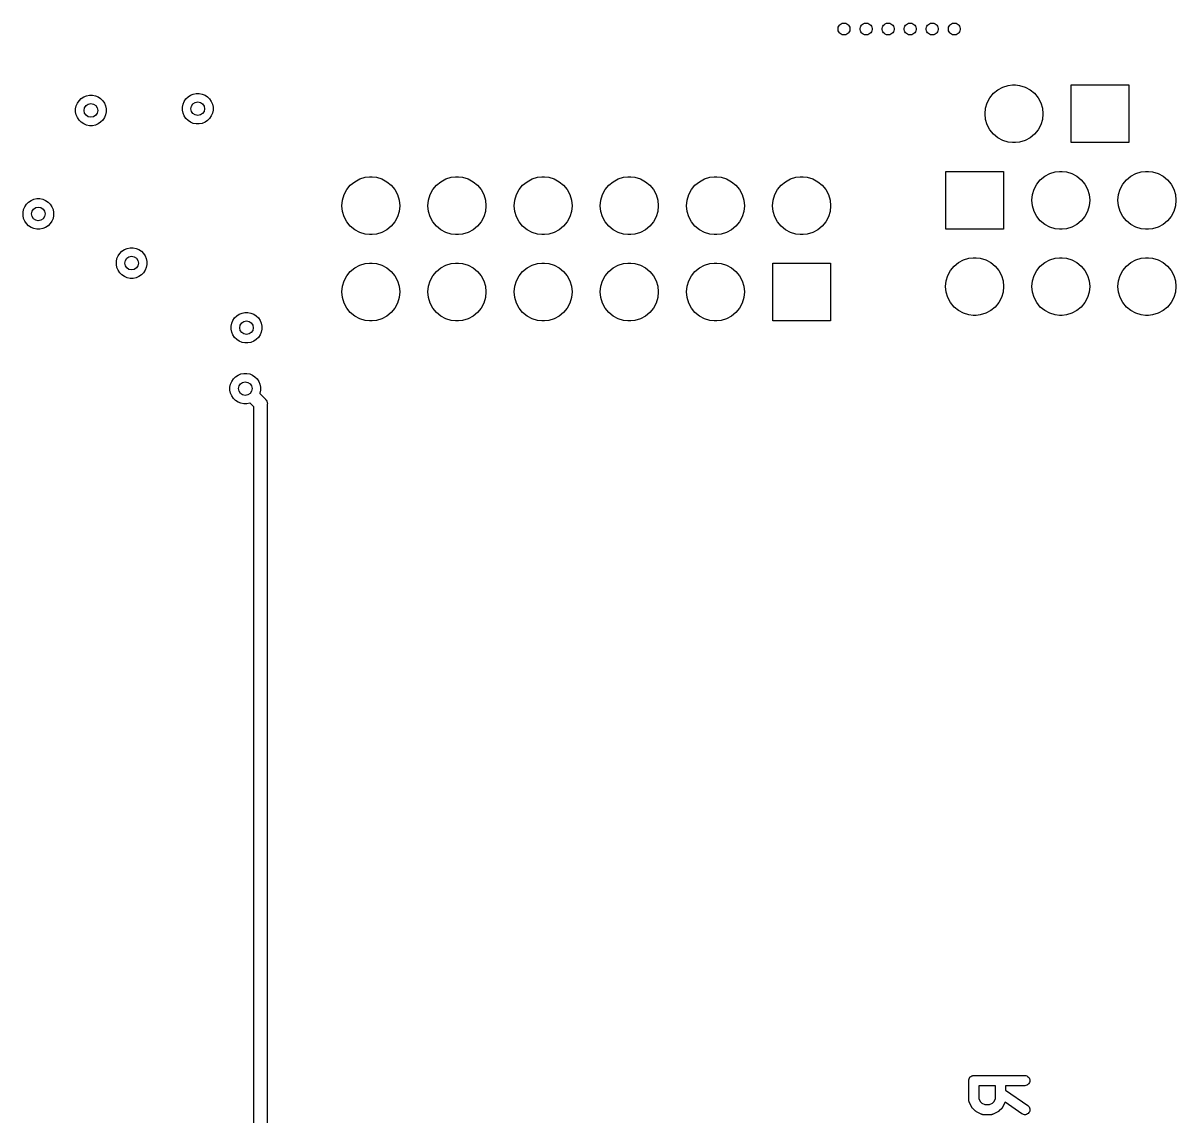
# Model space of a CAD drawing. Extents: x 1 to 84, y 1 to 137.
# Drawn here: x 45.45 to 79.43, y 104.73 to 136.97 of the extents above; entities that cross this region are included whole.
import ezdxf

# ---------------------------------------------------------------- set-up
doc = ezdxf.new("R2010")
doc.units = 0
doc.layers.add('BLACK', color=7, linetype='CONTINUOUS')

msp = doc.modelspace()

# ---------------------------------------------------------------- linework, layer by layer
at = {"layer": 'BLACK', "linetype": 'CONTINUOUS'}
for p, q in [((69.5671, 136.955), (69.599, 136.968)), ((69.599, 136.968), (69.6328, 136.975)), ((69.6328, 136.975), (69.6672, 136.975)), ((69.6672, 136.975), (69.701, 136.968)), ((69.701, 136.968), (69.7329, 136.955)), ((70.2171, 136.955), (70.249, 136.968)), ((70.249, 136.968), (70.2828, 136.975)), ((70.2828, 136.975), (70.3172, 136.975)), ((70.3172, 136.975), (70.351, 136.968)), ((70.351, 136.968), (70.3829, 136.955)), ((70.8671, 136.955), (70.899, 136.968)), ((70.899, 136.968), (70.9328, 136.975)), ((70.9328, 136.975), (70.9672, 136.975)), ((70.9672, 136.975), (71.001, 136.968)), ((71.001, 136.968), (71.0329, 136.955)), ((71.5171, 136.955), (71.549, 136.968)), ((71.549, 136.968), (71.5828, 136.975)), ((71.5828, 136.975), (71.6172, 136.975)), ((71.6172, 136.975), (71.651, 136.968)), ((71.651, 136.968), (71.6829, 136.955)), ((72.1671, 136.955), (72.199, 136.968)), ((72.199, 136.968), (72.2328, 136.975)), ((72.2328, 136.975), (72.2672, 136.975)), ((72.2672, 136.975), (72.301, 136.968)), ((72.301, 136.968), (72.3329, 136.955)), ((72.8171, 136.955), (72.849, 136.968)), ((72.849, 136.968), (72.8828, 136.975)), ((72.8828, 136.975), (72.9172, 136.975)), ((72.9172, 136.975), (72.951, 136.968)), ((72.951, 136.968), (72.9829, 136.955)), ((69.475, 136.817), (69.4817, 136.851)), ((69.475, 136.783), (69.475, 136.817)), ((69.4817, 136.749), (69.475, 136.783)), ((69.4817, 136.851), (69.4949, 136.883)), ((69.4949, 136.717), (69.4817, 136.749)), ((69.4949, 136.883), (69.5141, 136.912)), ((69.5141, 136.688), (69.4949, 136.717)), ((69.5141, 136.912), (69.5384, 136.936)), ((69.5384, 136.664), (69.5141, 136.688)), ((69.5384, 136.936), (69.5671, 136.955)), ((69.5671, 136.645), (69.5384, 136.664)), ((69.599, 136.632), (69.5671, 136.645)), ((69.6328, 136.625), (69.599, 136.632)), ((69.6672, 136.625), (69.6328, 136.625)), ((69.701, 136.632), (69.6672, 136.625)), ((69.7329, 136.645), (69.701, 136.632)), ((69.7329, 136.955), (69.7616, 136.936)), ((69.7616, 136.664), (69.7329, 136.645)), ((69.7616, 136.936), (69.7859, 136.912)), ((69.7859, 136.688), (69.7616, 136.664)), ((69.7859, 136.912), (69.8051, 136.883)), ((69.8051, 136.717), (69.7859, 136.688)), ((69.8051, 136.883), (69.8183, 136.851)), ((69.8183, 136.749), (69.8051, 136.717)), ((69.8183, 136.851), (69.825, 136.817)), ((69.825, 136.783), (69.8183, 136.749)), ((69.825, 136.817), (69.825, 136.783)), ((70.125, 136.817), (70.1317, 136.851)), ((70.125, 136.783), (70.125, 136.817)), ((70.1317, 136.749), (70.125, 136.783)), ((70.1317, 136.851), (70.1449, 136.883)), ((70.1449, 136.717), (70.1317, 136.749)), ((70.1449, 136.883), (70.1641, 136.912)), ((70.1641, 136.688), (70.1449, 136.717)), ((70.1641, 136.912), (70.1884, 136.936)), ((70.1884, 136.664), (70.1641, 136.688)), ((70.1884, 136.936), (70.2171, 136.955)), ((70.2171, 136.645), (70.1884, 136.664)), ((70.249, 136.632), (70.2171, 136.645)), ((70.2828, 136.625), (70.249, 136.632)), ((70.3172, 136.625), (70.2828, 136.625)), ((70.351, 136.632), (70.3172, 136.625)), ((70.3829, 136.645), (70.351, 136.632)), ((70.3829, 136.955), (70.4116, 136.936)), ((70.4116, 136.664), (70.3829, 136.645)), ((70.4116, 136.936), (70.4359, 136.912)), ((70.4359, 136.688), (70.4116, 136.664)), ((70.4359, 136.912), (70.4551, 136.883)), ((70.4551, 136.717), (70.4359, 136.688)), ((70.4551, 136.883), (70.4683, 136.851)), ((70.4683, 136.749), (70.4551, 136.717)), ((70.4683, 136.851), (70.475, 136.817)), ((70.475, 136.783), (70.4683, 136.749)), ((70.475, 136.817), (70.475, 136.783)), ((70.775, 136.817), (70.7817, 136.851)), ((70.775, 136.783), (70.775, 136.817)), ((70.7817, 136.749), (70.775, 136.783)), ((70.7817, 136.851), (70.7949, 136.883)), ((70.7949, 136.717), (70.7817, 136.749)), ((70.7949, 136.883), (70.8141, 136.912)), ((70.8141, 136.688), (70.7949, 136.717)), ((70.8141, 136.912), (70.8384, 136.936)), ((70.8384, 136.664), (70.8141, 136.688)), ((70.8384, 136.936), (70.8671, 136.955)), ((70.8671, 136.645), (70.8384, 136.664)), ((70.899, 136.632), (70.8671, 136.645)), ((70.9328, 136.625), (70.899, 136.632)), ((70.9672, 136.625), (70.9328, 136.625)), ((71.001, 136.632), (70.9672, 136.625)), ((71.0329, 136.645), (71.001, 136.632)), ((71.0329, 136.955), (71.0616, 136.936)), ((71.0616, 136.664), (71.0329, 136.645)), ((71.0616, 136.936), (71.0859, 136.912)), ((71.0859, 136.688), (71.0616, 136.664)), ((71.0859, 136.912), (71.1051, 136.883)), ((71.1051, 136.717), (71.0859, 136.688)), ((71.1051, 136.883), (71.1183, 136.851)), ((71.1183, 136.749), (71.1051, 136.717)), ((71.1183, 136.851), (71.125, 136.817)), ((71.125, 136.783), (71.1183, 136.749)), ((71.125, 136.817), (71.125, 136.783)), ((71.425, 136.817), (71.4317, 136.851)), ((71.425, 136.783), (71.425, 136.817)), ((71.4317, 136.749), (71.425, 136.783)), ((71.4317, 136.851), (71.4449, 136.883)), ((71.4449, 136.717), (71.4317, 136.749)), ((71.4449, 136.883), (71.4641, 136.912)), ((71.4641, 136.688), (71.4449, 136.717)), ((71.4641, 136.912), (71.4884, 136.936)), ((71.4884, 136.664), (71.4641, 136.688)), ((71.4884, 136.936), (71.5171, 136.955)), ((71.5171, 136.645), (71.4884, 136.664)), ((71.549, 136.632), (71.5171, 136.645)), ((71.5828, 136.625), (71.549, 136.632)), ((71.6172, 136.625), (71.5828, 136.625)), ((71.651, 136.632), (71.6172, 136.625)), ((71.6829, 136.645), (71.651, 136.632)), ((71.6829, 136.955), (71.7116, 136.936)), ((71.7116, 136.664), (71.6829, 136.645)), ((71.7116, 136.936), (71.7359, 136.912)), ((71.7359, 136.688), (71.7116, 136.664)), ((71.7359, 136.912), (71.7551, 136.883)), ((71.7551, 136.717), (71.7359, 136.688)), ((71.7551, 136.883), (71.7683, 136.851)), ((71.7683, 136.749), (71.7551, 136.717)), ((71.7683, 136.851), (71.775, 136.817)), ((71.775, 136.783), (71.7683, 136.749)), ((71.775, 136.817), (71.775, 136.783)), ((72.075, 136.817), (72.0817, 136.851)), ((72.075, 136.783), (72.075, 136.817)), ((72.0817, 136.749), (72.075, 136.783)), ((72.0817, 136.851), (72.0949, 136.883)), ((72.0949, 136.717), (72.0817, 136.749)), ((72.0949, 136.883), (72.1141, 136.912)), ((72.1141, 136.688), (72.0949, 136.717)), ((72.1141, 136.912), (72.1384, 136.936)), ((72.1384, 136.664), (72.1141, 136.688)), ((72.1384, 136.936), (72.1671, 136.955)), ((72.1671, 136.645), (72.1384, 136.664)), ((72.199, 136.632), (72.1671, 136.645)), ((72.2328, 136.625), (72.199, 136.632)), ((72.2672, 136.625), (72.2328, 136.625)), ((72.301, 136.632), (72.2672, 136.625)), ((72.3329, 136.645), (72.301, 136.632)), ((72.3329, 136.955), (72.3616, 136.936)), ((72.3616, 136.664), (72.3329, 136.645)), ((72.3616, 136.936), (72.3859, 136.912)), ((72.3859, 136.688), (72.3616, 136.664)), ((72.3859, 136.912), (72.4051, 136.883)), ((72.4051, 136.717), (72.3859, 136.688)), ((72.4051, 136.883), (72.4183, 136.851)), ((72.4183, 136.749), (72.4051, 136.717)), ((72.4183, 136.851), (72.425, 136.817)), ((72.425, 136.783), (72.4183, 136.749)), ((72.425, 136.817), (72.425, 136.783)), ((72.725, 136.817), (72.7317, 136.851)), ((72.725, 136.783), (72.725, 136.817)), ((72.7317, 136.749), (72.725, 136.783)), ((72.7317, 136.851), (72.7449, 136.883)), ((72.7449, 136.717), (72.7317, 136.749)), ((72.7449, 136.883), (72.7641, 136.912)), ((72.7641, 136.688), (72.7449, 136.717)), ((72.7641, 136.912), (72.7884, 136.936)), ((72.7884, 136.664), (72.7641, 136.688)), ((72.7884, 136.936), (72.8171, 136.955)), ((72.8171, 136.645), (72.7884, 136.664)), ((72.849, 136.632), (72.8171, 136.645)), ((72.8828, 136.625), (72.849, 136.632)), ((72.9172, 136.625), (72.8828, 136.625)), ((72.951, 136.632), (72.9172, 136.625)), ((72.9829, 136.645), (72.951, 136.632)), ((72.9829, 136.955), (73.0116, 136.936)), ((73.0116, 136.664), (72.9829, 136.645)), ((73.0116, 136.936), (73.0359, 136.912)), ((73.0359, 136.688), (73.0116, 136.664)), ((73.0359, 136.912), (73.0551, 136.883)), ((73.0551, 136.717), (73.0359, 136.688)), ((73.0551, 136.883), (73.0683, 136.851)), ((73.0683, 136.749), (73.0551, 136.717)), ((73.0683, 136.851), (73.075, 136.817)), ((73.075, 136.783), (73.0683, 136.749)), ((73.075, 136.817), (73.075, 136.783)), ((74.0561, 134.904), (74.1855, 135.01)), ((74.1855, 135.01), (74.3331, 135.089)), ((74.3331, 135.089), (74.4934, 135.138)), ((74.4934, 135.138), (74.6183, 135.15)), ((74.6183, 135.15), (74.7017, 135.15)), ((74.7017, 135.15), (74.8266, 135.138)), ((74.8266, 135.138), (74.9869, 135.089)), ((74.9869, 135.089), (75.1345, 135.01)), ((75.1345, 135.01), (75.2639, 134.904)), ((76.35, 133.45), (76.35, 135.15)), ((76.35, 135.15), (78.05, 135.15)), ((78.05, 135.15), (78.05, 133.45)), ((47.0173, 134.531), (47.0512, 134.613)), ((47.0512, 134.613), (47.1005, 134.687)), ((47.1005, 134.687), (47.1631, 134.75)), ((47.1631, 134.75), (47.2368, 134.799)), ((47.2368, 134.799), (47.3187, 134.833)), ((47.3187, 134.833), (47.4057, 134.85)), ((47.4057, 134.85), (47.4943, 134.85)), ((47.4943, 134.85), (47.5813, 134.833)), ((47.5813, 134.833), (47.6632, 134.799)), ((47.6632, 134.799), (47.7369, 134.75)), ((47.7369, 134.75), (47.7995, 134.687)), ((47.7995, 134.687), (47.8488, 134.613)), ((47.8488, 134.613), (47.8827, 134.531)), ((50.15, 134.494), (50.1673, 134.581)), ((50.1673, 134.581), (50.2012, 134.663)), ((50.2012, 134.663), (50.2505, 134.737)), ((50.2505, 134.737), (50.3131, 134.8)), ((50.3131, 134.8), (50.3868, 134.849)), ((50.3868, 134.849), (50.4687, 134.883)), ((50.4687, 134.883), (50.5557, 134.9)), ((50.5557, 134.9), (50.6443, 134.9)), ((50.6443, 134.9), (50.7313, 134.883)), ((50.7313, 134.883), (50.8132, 134.849)), ((50.8132, 134.849), (50.8869, 134.8)), ((50.8869, 134.8), (50.9495, 134.737)), ((50.9495, 134.737), (50.9988, 134.663)), ((50.9988, 134.663), (51.0327, 134.581)), ((51.0327, 134.581), (51.05, 134.494)), ((73.8223, 134.467), (73.8709, 134.627)), ((73.8709, 134.627), (73.9498, 134.775)), ((73.9498, 134.775), (74.0561, 134.904)), ((75.2639, 134.904), (75.3702, 134.775)), ((75.3702, 134.775), (75.4491, 134.627)), ((75.4491, 134.627), (75.4977, 134.467)), ((47, 134.444), (47.0173, 134.531)), ((47, 134.356), (47, 134.444)), ((47.0173, 134.269), (47, 134.356)), ((47.0512, 134.187), (47.0173, 134.269)), ((47.8827, 134.269), (47.8488, 134.187)), ((47.8827, 134.531), (47.9, 134.444)), ((47.9, 134.356), (47.8827, 134.269)), ((47.9, 134.444), (47.9, 134.356)), ((50.15, 134.406), (50.15, 134.494)), ((50.1673, 134.319), (50.15, 134.406)), ((50.2012, 134.237), (50.1673, 134.319)), ((51.0327, 134.319), (50.9988, 134.237)), ((51.05, 134.406), (51.0327, 134.319)), ((51.05, 134.494), (51.05, 134.406)), ((73.8059, 134.3), (73.8223, 134.467)), ((73.8223, 134.133), (73.8059, 134.3)), ((75.4977, 134.467), (75.5141, 134.3)), ((75.5141, 134.3), (75.4977, 134.133)), ((47.1005, 134.113), (47.0512, 134.187)), ((47.1631, 134.05), (47.1005, 134.113)), ((47.2368, 134.001), (47.1631, 134.05)), ((47.3187, 133.967), (47.2368, 134.001)), ((47.4057, 133.95), (47.3187, 133.967)), ((47.4943, 133.95), (47.4057, 133.95)), ((47.5813, 133.967), (47.4943, 133.95)), ((47.6632, 134.001), (47.5813, 133.967)), ((47.7369, 134.05), (47.6632, 134.001)), ((47.7995, 134.113), (47.7369, 134.05)), ((47.8488, 134.187), (47.7995, 134.113)), ((50.2505, 134.163), (50.2012, 134.237)), ((50.3131, 134.1), (50.2505, 134.163)), ((50.3868, 134.051), (50.3131, 134.1)), ((50.4687, 134.017), (50.3868, 134.051)), ((50.5557, 134), (50.4687, 134.017)), ((50.6443, 134), (50.5557, 134)), ((50.7313, 134.017), (50.6443, 134)), ((50.8132, 134.051), (50.7313, 134.017)), ((50.8869, 134.1), (50.8132, 134.051)), ((50.9495, 134.163), (50.8869, 134.1)), ((50.9988, 134.237), (50.9495, 134.163)), ((73.8709, 133.973), (73.8223, 134.133)), ((73.9498, 133.825), (73.8709, 133.973)), ((75.4491, 133.973), (75.3702, 133.825)), ((75.4977, 134.133), (75.4491, 133.973)), ((74.0561, 133.696), (73.9498, 133.825)), ((74.1855, 133.59), (74.0561, 133.696)), ((74.3331, 133.511), (74.1855, 133.59)), ((75.1345, 133.59), (74.9869, 133.511)), ((75.2639, 133.696), (75.1345, 133.59)), ((75.3702, 133.825), (75.2639, 133.696)), ((74.4934, 133.462), (74.3331, 133.511)), ((74.6183, 133.45), (74.4934, 133.462)), ((74.7017, 133.45), (74.6183, 133.45)), ((74.8266, 133.462), (74.7017, 133.45)), ((74.9869, 133.511), (74.8266, 133.462)), ((78.05, 133.45), (76.35, 133.45)), ((72.65, 130.9), (72.65, 132.6)), ((72.65, 132.6), (74.35, 132.6)), ((74.35, 132.6), (74.35, 130.9)), ((75.5655, 132.46), (75.7131, 132.539)), ((75.7131, 132.539), (75.8734, 132.588)), ((75.8734, 132.588), (75.9983, 132.6)), ((75.9983, 132.6), (76.0817, 132.6)), ((76.0817, 132.6), (76.2066, 132.588)), ((76.2066, 132.588), (76.3669, 132.539)), ((76.3669, 132.539), (76.5145, 132.46)), ((78.1055, 132.46), (78.2531, 132.539)), ((78.2531, 132.539), (78.4134, 132.588)), ((78.4134, 132.588), (78.5383, 132.6)), ((78.5383, 132.6), (78.6217, 132.6)), ((78.6217, 132.6), (78.7466, 132.588)), ((78.7466, 132.588), (78.9069, 132.539)), ((78.9069, 132.539), (79.0545, 132.46)), ((55.0961, 132.194), (55.2255, 132.3)), ((55.2255, 132.3), (55.3731, 132.379)), ((55.3731, 132.379), (55.5334, 132.428)), ((55.5334, 132.428), (55.6583, 132.44)), ((55.6583, 132.44), (55.7417, 132.44)), ((55.7417, 132.44), (55.8666, 132.428)), ((55.8666, 132.428), (56.0269, 132.379)), ((56.0269, 132.379), (56.1745, 132.3)), ((56.1745, 132.3), (56.3039, 132.194)), ((57.6361, 132.194), (57.7655, 132.3)), ((57.7655, 132.3), (57.9131, 132.379)), ((57.9131, 132.379), (58.0734, 132.428)), ((58.0734, 132.428), (58.1983, 132.44)), ((58.1983, 132.44), (58.2817, 132.44)), ((58.2817, 132.44), (58.4066, 132.428)), ((58.4066, 132.428), (58.5669, 132.379)), ((58.5669, 132.379), (58.7145, 132.3)), ((58.7145, 132.3), (58.8439, 132.194)), ((60.1761, 132.194), (60.3055, 132.3)), ((60.3055, 132.3), (60.4531, 132.379)), ((60.4531, 132.379), (60.6134, 132.428)), ((60.6134, 132.428), (60.7383, 132.44)), ((60.7383, 132.44), (60.8217, 132.44)), ((60.8217, 132.44), (60.9466, 132.428)), ((60.9466, 132.428), (61.1069, 132.379)), ((61.1069, 132.379), (61.2545, 132.3)), ((61.2545, 132.3), (61.3839, 132.194)), ((62.7161, 132.194), (62.8455, 132.3)), ((62.8455, 132.3), (62.9931, 132.379)), ((62.9931, 132.379), (63.1534, 132.428)), ((63.1534, 132.428), (63.2783, 132.44)), ((63.2783, 132.44), (63.3617, 132.44)), ((63.3617, 132.44), (63.4866, 132.428)), ((63.4866, 132.428), (63.6469, 132.379)), ((63.6469, 132.379), (63.7945, 132.3)), ((63.7945, 132.3), (63.9239, 132.194)), ((65.2561, 132.194), (65.3855, 132.3)), ((65.3855, 132.3), (65.5331, 132.379)), ((65.5331, 132.379), (65.6934, 132.428)), ((65.6934, 132.428), (65.8183, 132.44)), ((65.8183, 132.44), (65.9017, 132.44)), ((65.9017, 132.44), (66.0266, 132.428)), ((66.0266, 132.428), (66.1869, 132.379)), ((66.1869, 132.379), (66.3345, 132.3)), ((66.3345, 132.3), (66.4639, 132.194)), ((67.7961, 132.194), (67.9255, 132.3)), ((67.9255, 132.3), (68.0731, 132.379)), ((68.0731, 132.379), (68.2334, 132.428)), ((68.2334, 132.428), (68.3583, 132.44)), ((68.3583, 132.44), (68.4417, 132.44)), ((68.4417, 132.44), (68.5666, 132.428)), ((68.5666, 132.428), (68.7269, 132.379)), ((68.7269, 132.379), (68.8745, 132.3)), ((68.8745, 132.3), (69.0039, 132.194)), ((75.2509, 132.077), (75.3298, 132.225)), ((75.3298, 132.225), (75.4361, 132.354)), ((75.4361, 132.354), (75.5655, 132.46)), ((76.5145, 132.46), (76.6439, 132.354)), ((76.6439, 132.354), (76.7502, 132.225)), ((76.7502, 132.225), (76.8291, 132.077)), ((77.7909, 132.077), (77.8698, 132.225)), ((77.8698, 132.225), (77.9761, 132.354)), ((77.9761, 132.354), (78.1055, 132.46)), ((79.0545, 132.46), (79.1839, 132.354)), ((79.1839, 132.354), (79.2902, 132.225)), ((79.2902, 132.225), (79.3691, 132.077)), ((54.8623, 131.757), (54.9109, 131.917)), ((54.9109, 131.917), (54.9898, 132.065)), ((54.9898, 132.065), (55.0961, 132.194)), ((56.3039, 132.194), (56.4102, 132.065)), ((56.4102, 132.065), (56.4891, 131.917)), ((56.4891, 131.917), (56.5377, 131.757)), ((57.4023, 131.757), (57.4509, 131.917)), ((57.4509, 131.917), (57.5298, 132.065)), ((57.5298, 132.065), (57.6361, 132.194)), ((58.8439, 132.194), (58.9502, 132.065)), ((58.9502, 132.065), (59.0291, 131.917)), ((59.0291, 131.917), (59.0777, 131.757)), ((59.9423, 131.757), (59.9909, 131.917)), ((59.9909, 131.917), (60.0698, 132.065)), ((60.0698, 132.065), (60.1761, 132.194)), ((61.3839, 132.194), (61.4902, 132.065)), ((61.4902, 132.065), (61.5691, 131.917)), ((61.5691, 131.917), (61.6177, 131.757)), ((62.4823, 131.757), (62.5309, 131.917)), ((62.5309, 131.917), (62.6098, 132.065)), ((62.6098, 132.065), (62.7161, 132.194)), ((63.9239, 132.194), (64.0302, 132.065)), ((64.0302, 132.065), (64.1091, 131.917)), ((64.1091, 131.917), (64.1577, 131.757)), ((65.0223, 131.757), (65.0709, 131.917)), ((65.0709, 131.917), (65.1498, 132.065)), ((65.1498, 132.065), (65.2561, 132.194)), ((66.4639, 132.194), (66.5702, 132.065)), ((66.5702, 132.065), (66.6491, 131.917)), ((66.6491, 131.917), (66.6977, 131.757)), ((67.5623, 131.757), (67.6109, 131.917)), ((67.6109, 131.917), (67.6898, 132.065)), ((67.6898, 132.065), (67.7961, 132.194)), ((69.0039, 132.194), (69.1102, 132.065)), ((69.1102, 132.065), (69.1891, 131.917)), ((69.1891, 131.917), (69.2377, 131.757)), ((75.1859, 131.75), (75.2023, 131.917)), ((75.2023, 131.917), (75.2509, 132.077)), ((76.8291, 132.077), (76.8777, 131.917)), ((76.8777, 131.917), (76.8941, 131.75)), ((77.7259, 131.75), (77.7423, 131.917)), ((77.7423, 131.917), (77.7909, 132.077)), ((79.3691, 132.077), (79.4177, 131.917)), ((79.4177, 131.917), (79.4341, 131.75)), ((45.4673, 131.481), (45.5012, 131.563)), ((45.5012, 131.563), (45.5505, 131.637)), ((45.5505, 131.637), (45.6131, 131.7)), ((45.6131, 131.7), (45.6868, 131.749)), ((45.6868, 131.749), (45.7687, 131.783)), ((45.7687, 131.783), (45.8557, 131.8)), ((45.8557, 131.8), (45.9443, 131.8)), ((45.9443, 131.8), (46.0313, 131.783)), ((46.0313, 131.783), (46.1132, 131.749)), ((46.1132, 131.749), (46.1869, 131.7)), ((46.1869, 131.7), (46.2495, 131.637)), ((46.2495, 131.637), (46.2988, 131.563)), ((46.2988, 131.563), (46.3327, 131.481)), ((54.8459, 131.59), (54.8623, 131.757)), ((54.8623, 131.423), (54.8459, 131.59)), ((56.5377, 131.757), (56.5541, 131.59)), ((56.5541, 131.59), (56.5377, 131.423)), ((57.3859, 131.59), (57.4023, 131.757)), ((57.4023, 131.423), (57.3859, 131.59)), ((59.0777, 131.757), (59.0941, 131.59)), ((59.0941, 131.59), (59.0777, 131.423)), ((59.9259, 131.59), (59.9423, 131.757)), ((59.9423, 131.423), (59.9259, 131.59)), ((61.6177, 131.757), (61.6341, 131.59)), ((61.6341, 131.59), (61.6177, 131.423)), ((62.4659, 131.59), (62.4823, 131.757)), ((62.4823, 131.423), (62.4659, 131.59)), ((64.1577, 131.757), (64.1741, 131.59)), ((64.1741, 131.59), (64.1577, 131.423)), ((65.0059, 131.59), (65.0223, 131.757)), ((65.0223, 131.423), (65.0059, 131.59)), ((66.6977, 131.757), (66.7141, 131.59)), ((66.7141, 131.59), (66.6977, 131.423)), ((67.5459, 131.59), (67.5623, 131.757)), ((67.5623, 131.423), (67.5459, 131.59)), ((69.2377, 131.757), (69.2541, 131.59)), ((69.2541, 131.59), (69.2377, 131.423)), ((75.2023, 131.583), (75.1859, 131.75)), ((75.2509, 131.423), (75.2023, 131.583)), ((76.8777, 131.583), (76.8291, 131.423)), ((76.8941, 131.75), (76.8777, 131.583)), ((77.7423, 131.583), (77.7259, 131.75)), ((77.7909, 131.423), (77.7423, 131.583)), ((79.4177, 131.583), (79.3691, 131.423)), ((79.4341, 131.75), (79.4177, 131.583)), ((45.45, 131.394), (45.4673, 131.481)), ((45.45, 131.306), (45.45, 131.394)), ((45.4673, 131.219), (45.45, 131.306)), ((45.5012, 131.137), (45.4673, 131.219)), ((46.3327, 131.219), (46.2988, 131.137)), ((46.3327, 131.481), (46.35, 131.394)), ((46.35, 131.306), (46.3327, 131.219)), ((46.35, 131.394), (46.35, 131.306)), ((54.9109, 131.263), (54.8623, 131.423)), ((54.9898, 131.115), (54.9109, 131.263)), ((56.4891, 131.263), (56.4102, 131.115)), ((56.5377, 131.423), (56.4891, 131.263)), ((57.4509, 131.263), (57.4023, 131.423)), ((57.5298, 131.115), (57.4509, 131.263)), ((59.0291, 131.263), (58.9502, 131.115)), ((59.0777, 131.423), (59.0291, 131.263)), ((59.9909, 131.263), (59.9423, 131.423)), ((60.0698, 131.115), (59.9909, 131.263)), ((61.5691, 131.263), (61.4902, 131.115)), ((61.6177, 131.423), (61.5691, 131.263)), ((62.5309, 131.263), (62.4823, 131.423)), ((62.6098, 131.115), (62.5309, 131.263)), ((64.1091, 131.263), (64.0302, 131.115)), ((64.1577, 131.423), (64.1091, 131.263)), ((65.0709, 131.263), (65.0223, 131.423)), ((65.1498, 131.115), (65.0709, 131.263)), ((66.6491, 131.263), (66.5702, 131.115)), ((66.6977, 131.423), (66.6491, 131.263)), ((67.6109, 131.263), (67.5623, 131.423)), ((67.6898, 131.115), (67.6109, 131.263)), ((69.1891, 131.263), (69.1102, 131.115)), ((69.2377, 131.423), (69.1891, 131.263)), ((75.3298, 131.275), (75.2509, 131.423)), ((75.4361, 131.146), (75.3298, 131.275)), ((76.7502, 131.275), (76.6439, 131.146)), ((76.8291, 131.423), (76.7502, 131.275)), ((77.8698, 131.275), (77.7909, 131.423)), ((77.9761, 131.146), (77.8698, 131.275)), ((79.2902, 131.275), (79.1839, 131.146)), ((79.3691, 131.423), (79.2902, 131.275)), ((45.5505, 131.063), (45.5012, 131.137)), ((45.6131, 131), (45.5505, 131.063)), ((45.6868, 130.951), (45.6131, 131)), ((45.7687, 130.917), (45.6868, 130.951)), ((45.8557, 130.9), (45.7687, 130.917)), ((45.9443, 130.9), (45.8557, 130.9)), ((46.0313, 130.917), (45.9443, 130.9)), ((46.1132, 130.951), (46.0313, 130.917)), ((46.1869, 131), (46.1132, 130.951)), ((46.2495, 131.063), (46.1869, 131)), ((46.2988, 131.137), (46.2495, 131.063)), ((55.0961, 130.986), (54.9898, 131.115)), ((55.2255, 130.88), (55.0961, 130.986)), ((55.3731, 130.801), (55.2255, 130.88)), ((56.1745, 130.88), (56.0269, 130.801)), ((56.3039, 130.986), (56.1745, 130.88)), ((56.4102, 131.115), (56.3039, 130.986)), ((57.6361, 130.986), (57.5298, 131.115)), ((57.7655, 130.88), (57.6361, 130.986)), ((57.9131, 130.801), (57.7655, 130.88)), ((58.7145, 130.88), (58.5669, 130.801)), ((58.8439, 130.986), (58.7145, 130.88)), ((58.9502, 131.115), (58.8439, 130.986)), ((60.1761, 130.986), (60.0698, 131.115)), ((60.3055, 130.88), (60.1761, 130.986)), ((60.4531, 130.801), (60.3055, 130.88)), ((61.2545, 130.88), (61.1069, 130.801)), ((61.3839, 130.986), (61.2545, 130.88)), ((61.4902, 131.115), (61.3839, 130.986)), ((62.7161, 130.986), (62.6098, 131.115)), ((62.8455, 130.88), (62.7161, 130.986)), ((62.9931, 130.801), (62.8455, 130.88)), ((63.7945, 130.88), (63.6469, 130.801)), ((63.9239, 130.986), (63.7945, 130.88)), ((64.0302, 131.115), (63.9239, 130.986)), ((65.2561, 130.986), (65.1498, 131.115)), ((65.3855, 130.88), (65.2561, 130.986)), ((65.5331, 130.801), (65.3855, 130.88)), ((66.3345, 130.88), (66.1869, 130.801)), ((66.4639, 130.986), (66.3345, 130.88)), ((66.5702, 131.115), (66.4639, 130.986)), ((67.7961, 130.986), (67.6898, 131.115)), ((67.9255, 130.88), (67.7961, 130.986)), ((68.0731, 130.801), (67.9255, 130.88)), ((68.8745, 130.88), (68.7269, 130.801)), ((69.0039, 130.986), (68.8745, 130.88)), ((69.1102, 131.115), (69.0039, 130.986)), ((74.35, 130.9), (72.65, 130.9)), ((75.5655, 131.04), (75.4361, 131.146)), ((75.7131, 130.961), (75.5655, 131.04)), ((75.8734, 130.912), (75.7131, 130.961)), ((75.9983, 130.9), (75.8734, 130.912)), ((76.0817, 130.9), (75.9983, 130.9)), ((76.2066, 130.912), (76.0817, 130.9)), ((76.3669, 130.961), (76.2066, 130.912)), ((76.5145, 131.04), (76.3669, 130.961)), ((76.6439, 131.146), (76.5145, 131.04)), ((78.1055, 131.04), (77.9761, 131.146)), ((78.2531, 130.961), (78.1055, 131.04)), ((78.4134, 130.912), (78.2531, 130.961)), ((78.5383, 130.9), (78.4134, 130.912)), ((78.6217, 130.9), (78.5383, 130.9)), ((78.7466, 130.912), (78.6217, 130.9)), ((78.9069, 130.961), (78.7466, 130.912)), ((79.0545, 131.04), (78.9069, 130.961)), ((79.1839, 131.146), (79.0545, 131.04)), ((55.5334, 130.752), (55.3731, 130.801)), ((55.6583, 130.74), (55.5334, 130.752)), ((55.7417, 130.74), (55.6583, 130.74)), ((55.8666, 130.752), (55.7417, 130.74)), ((56.0269, 130.801), (55.8666, 130.752)), ((58.0734, 130.752), (57.9131, 130.801)), ((58.1983, 130.74), (58.0734, 130.752)), ((58.2817, 130.74), (58.1983, 130.74)), ((58.4066, 130.752), (58.2817, 130.74)), ((58.5669, 130.801), (58.4066, 130.752)), ((60.6134, 130.752), (60.4531, 130.801)), ((60.7383, 130.74), (60.6134, 130.752)), ((60.8217, 130.74), (60.7383, 130.74)), ((60.9466, 130.752), (60.8217, 130.74)), ((61.1069, 130.801), (60.9466, 130.752)), ((63.1534, 130.752), (62.9931, 130.801)), ((63.2783, 130.74), (63.1534, 130.752)), ((63.3617, 130.74), (63.2783, 130.74)), ((63.4866, 130.752), (63.3617, 130.74)), ((63.6469, 130.801), (63.4866, 130.752)), ((65.6934, 130.752), (65.5331, 130.801)), ((65.8183, 130.74), (65.6934, 130.752)), ((65.9017, 130.74), (65.8183, 130.74)), ((66.0266, 130.752), (65.9017, 130.74)), ((66.1869, 130.801), (66.0266, 130.752)), ((68.2334, 130.752), (68.0731, 130.801)), ((68.3583, 130.74), (68.2334, 130.752)), ((68.4417, 130.74), (68.3583, 130.74)), ((68.5666, 130.752), (68.4417, 130.74)), ((68.7269, 130.801), (68.5666, 130.752)), ((48.2512, 130.113), (48.3005, 130.187)), ((48.3005, 130.187), (48.3631, 130.25)), ((48.3631, 130.25), (48.4368, 130.299)), ((48.4368, 130.299), (48.5187, 130.333)), ((48.5187, 130.333), (48.6057, 130.35)), ((48.6057, 130.35), (48.6943, 130.35)), ((48.6943, 130.35), (48.7813, 130.333)), ((48.7813, 130.333), (48.8632, 130.299)), ((48.8632, 130.299), (48.9369, 130.25)), ((48.9369, 130.25), (48.9995, 130.187)), ((48.9995, 130.187), (49.0488, 130.113)), ((48.2, 129.944), (48.2173, 130.031)), ((48.2, 129.856), (48.2, 129.944)), ((48.2173, 129.769), (48.2, 129.856)), ((48.2173, 130.031), (48.2512, 130.113)), ((49.0488, 130.113), (49.0827, 130.031)), ((49.0827, 130.031), (49.1, 129.944)), ((49.1, 129.856), (49.0827, 129.769)), ((49.1, 129.944), (49.1, 129.856)), ((55.2255, 129.76), (55.3731, 129.839)), ((55.3731, 129.839), (55.5334, 129.888)), ((55.5334, 129.888), (55.6583, 129.9)), ((55.6583, 129.9), (55.7417, 129.9)), ((55.7417, 129.9), (55.8666, 129.888)), ((55.8666, 129.888), (56.0269, 129.839)), ((56.0269, 129.839), (56.1745, 129.76)), ((57.7655, 129.76), (57.9131, 129.839)), ((57.9131, 129.839), (58.0734, 129.888)), ((58.0734, 129.888), (58.1983, 129.9)), ((58.1983, 129.9), (58.2817, 129.9)), ((58.2817, 129.9), (58.4066, 129.888)), ((58.4066, 129.888), (58.5669, 129.839)), ((58.5669, 129.839), (58.7145, 129.76)), ((60.3055, 129.76), (60.4531, 129.839)), ((60.4531, 129.839), (60.6134, 129.888)), ((60.6134, 129.888), (60.7383, 129.9)), ((60.7383, 129.9), (60.8217, 129.9)), ((60.8217, 129.9), (60.9466, 129.888)), ((60.9466, 129.888), (61.1069, 129.839)), ((61.1069, 129.839), (61.2545, 129.76)), ((62.8455, 129.76), (62.9931, 129.839)), ((62.9931, 129.839), (63.1534, 129.888)), ((63.1534, 129.888), (63.2783, 129.9)), ((63.2783, 129.9), (63.3617, 129.9)), ((63.3617, 129.9), (63.4866, 129.888)), ((63.4866, 129.888), (63.6469, 129.839)), ((63.6469, 129.839), (63.7945, 129.76)), ((65.3855, 129.76), (65.5331, 129.839)), ((65.5331, 129.839), (65.6934, 129.888)), ((65.6934, 129.888), (65.8183, 129.9)), ((65.8183, 129.9), (65.9017, 129.9)), ((65.9017, 129.9), (66.0266, 129.888)), ((66.0266, 129.888), (66.1869, 129.839)), ((66.1869, 129.839), (66.3345, 129.76)), ((67.55, 128.2), (67.55, 129.9)), ((67.55, 129.9), (69.25, 129.9)), ((69.25, 129.9), (69.25, 128.2)), ((72.8961, 129.814), (73.0255, 129.92)), ((73.0255, 129.92), (73.1731, 129.999)), ((73.1731, 129.999), (73.3334, 130.048)), ((73.3334, 130.048), (73.4583, 130.06)), ((73.4583, 130.06), (73.5417, 130.06)), ((73.5417, 130.06), (73.6666, 130.048)), ((73.6666, 130.048), (73.8269, 129.999)), ((73.8269, 129.999), (73.9745, 129.92)), ((73.9745, 129.92), (74.1039, 129.814)), ((75.4361, 129.814), (75.5655, 129.92)), ((75.5655, 129.92), (75.7131, 129.999)), ((75.7131, 129.999), (75.8734, 130.048)), ((75.8734, 130.048), (75.9983, 130.06)), ((75.9983, 130.06), (76.0817, 130.06)), ((76.0817, 130.06), (76.2066, 130.048)), ((76.2066, 130.048), (76.3669, 129.999)), ((76.3669, 129.999), (76.5145, 129.92)), ((76.5145, 129.92), (76.6439, 129.814)), ((77.9761, 129.814), (78.1055, 129.92)), ((78.1055, 129.92), (78.2531, 129.999)), ((78.2531, 129.999), (78.4134, 130.048)), ((78.4134, 130.048), (78.5383, 130.06)), ((78.5383, 130.06), (78.6217, 130.06)), ((78.6217, 130.06), (78.7466, 130.048)), ((78.7466, 130.048), (78.9069, 129.999)), ((78.9069, 129.999), (79.0545, 129.92)), ((79.0545, 129.92), (79.1839, 129.814)), ((48.2512, 129.687), (48.2173, 129.769)), ((48.3005, 129.613), (48.2512, 129.687)), ((48.3631, 129.55), (48.3005, 129.613)), ((48.4368, 129.501), (48.3631, 129.55)), ((48.5187, 129.467), (48.4368, 129.501)), ((48.8632, 129.501), (48.7813, 129.467)), ((48.9369, 129.55), (48.8632, 129.501)), ((48.9995, 129.613), (48.9369, 129.55)), ((49.0488, 129.687), (48.9995, 129.613)), ((49.0827, 129.769), (49.0488, 129.687)), ((54.9109, 129.377), (54.9898, 129.525)), ((54.9898, 129.525), (55.0961, 129.654)), ((55.0961, 129.654), (55.2255, 129.76)), ((56.1745, 129.76), (56.3039, 129.654)), ((56.3039, 129.654), (56.4102, 129.525)), ((56.4102, 129.525), (56.4891, 129.377)), ((57.4509, 129.377), (57.5298, 129.525)), ((57.5298, 129.525), (57.6361, 129.654)), ((57.6361, 129.654), (57.7655, 129.76)), ((58.7145, 129.76), (58.8439, 129.654)), ((58.8439, 129.654), (58.9502, 129.525)), ((58.9502, 129.525), (59.0291, 129.377)), ((59.9909, 129.377), (60.0698, 129.525)), ((60.0698, 129.525), (60.1761, 129.654)), ((60.1761, 129.654), (60.3055, 129.76)), ((61.2545, 129.76), (61.3839, 129.654)), ((61.3839, 129.654), (61.4902, 129.525)), ((61.4902, 129.525), (61.5691, 129.377)), ((62.5309, 129.377), (62.6098, 129.525)), ((62.6098, 129.525), (62.7161, 129.654)), ((62.7161, 129.654), (62.8455, 129.76)), ((63.7945, 129.76), (63.9239, 129.654)), ((63.9239, 129.654), (64.0302, 129.525)), ((64.0302, 129.525), (64.1091, 129.377)), ((65.0709, 129.377), (65.1498, 129.525)), ((65.1498, 129.525), (65.2561, 129.654)), ((65.2561, 129.654), (65.3855, 129.76)), ((66.3345, 129.76), (66.4639, 129.654)), ((66.4639, 129.654), (66.5702, 129.525)), ((66.5702, 129.525), (66.6491, 129.377)), ((72.6623, 129.377), (72.7109, 129.537)), ((72.7109, 129.537), (72.7898, 129.685)), ((72.7898, 129.685), (72.8961, 129.814)), ((74.1039, 129.814), (74.2102, 129.685)), ((74.2102, 129.685), (74.2891, 129.537)), ((74.2891, 129.537), (74.3377, 129.377)), ((75.2023, 129.377), (75.2509, 129.537)), ((75.2509, 129.537), (75.3298, 129.685)), ((75.3298, 129.685), (75.4361, 129.814)), ((76.6439, 129.814), (76.7502, 129.685)), ((76.7502, 129.685), (76.8291, 129.537)), ((76.8291, 129.537), (76.8777, 129.377)), ((77.7423, 129.377), (77.7909, 129.537)), ((77.7909, 129.537), (77.8698, 129.685)), ((77.8698, 129.685), (77.9761, 129.814)), ((79.1839, 129.814), (79.2902, 129.685)), ((79.2902, 129.685), (79.3691, 129.537)), ((79.3691, 129.537), (79.4177, 129.377)), ((48.6057, 129.45), (48.5187, 129.467)), ((48.6943, 129.45), (48.6057, 129.45)), ((48.7813, 129.467), (48.6943, 129.45)), ((54.8459, 129.05), (54.8623, 129.217)), ((54.8623, 129.217), (54.9109, 129.377)), ((56.4891, 129.377), (56.5377, 129.217)), ((56.5377, 129.217), (56.5541, 129.05)), ((57.3859, 129.05), (57.4023, 129.217)), ((57.4023, 129.217), (57.4509, 129.377)), ((59.0291, 129.377), (59.0777, 129.217)), ((59.0777, 129.217), (59.0941, 129.05)), ((59.9259, 129.05), (59.9423, 129.217)), ((59.9423, 129.217), (59.9909, 129.377)), ((61.5691, 129.377), (61.6177, 129.217)), ((61.6177, 129.217), (61.6341, 129.05)), ((62.4659, 129.05), (62.4823, 129.217)), ((62.4823, 129.217), (62.5309, 129.377)), ((64.1091, 129.377), (64.1577, 129.217)), ((64.1577, 129.217), (64.1741, 129.05)), ((65.0059, 129.05), (65.0223, 129.217)), ((65.0223, 129.217), (65.0709, 129.377)), ((66.6491, 129.377), (66.6977, 129.217)), ((66.6977, 129.217), (66.7141, 129.05)), ((72.6459, 129.21), (72.6623, 129.377)), ((72.6623, 129.043), (72.6459, 129.21)), ((74.3377, 129.377), (74.3541, 129.21)), ((74.3541, 129.21), (74.3377, 129.043)), ((75.1859, 129.21), (75.2023, 129.377)), ((75.2023, 129.043), (75.1859, 129.21)), ((76.8777, 129.377), (76.8941, 129.21)), ((76.8941, 129.21), (76.8777, 129.043)), ((77.7259, 129.21), (77.7423, 129.377)), ((77.7423, 129.043), (77.7259, 129.21)), ((79.4177, 129.377), (79.4341, 129.21)), ((79.4341, 129.21), (79.4177, 129.043)), ((54.8623, 128.883), (54.8459, 129.05)), ((54.9109, 128.723), (54.8623, 128.883)), ((56.5377, 128.883), (56.4891, 128.723)), ((56.5541, 129.05), (56.5377, 128.883)), ((57.4023, 128.883), (57.3859, 129.05)), ((57.4509, 128.723), (57.4023, 128.883)), ((59.0777, 128.883), (59.0291, 128.723)), ((59.0941, 129.05), (59.0777, 128.883)), ((59.9423, 128.883), (59.9259, 129.05)), ((59.9909, 128.723), (59.9423, 128.883)), ((61.6177, 128.883), (61.5691, 128.723)), ((61.6341, 129.05), (61.6177, 128.883)), ((62.4823, 128.883), (62.4659, 129.05)), ((62.5309, 128.723), (62.4823, 128.883)), ((64.1577, 128.883), (64.1091, 128.723)), ((64.1741, 129.05), (64.1577, 128.883)), ((65.0223, 128.883), (65.0059, 129.05)), ((65.0709, 128.723), (65.0223, 128.883)), ((66.6977, 128.883), (66.6491, 128.723)), ((66.7141, 129.05), (66.6977, 128.883)), ((72.7109, 128.883), (72.6623, 129.043)), ((72.7898, 128.735), (72.7109, 128.883)), ((74.2891, 128.883), (74.2102, 128.735)), ((74.3377, 129.043), (74.2891, 128.883)), ((75.2509, 128.883), (75.2023, 129.043)), ((75.3298, 128.735), (75.2509, 128.883)), ((76.8291, 128.883), (76.7502, 128.735)), ((76.8777, 129.043), (76.8291, 128.883)), ((77.7909, 128.883), (77.7423, 129.043)), ((77.8698, 128.735), (77.7909, 128.883)), ((79.3691, 128.883), (79.2902, 128.735)), ((79.4177, 129.043), (79.3691, 128.883)), ((54.9898, 128.575), (54.9109, 128.723)), ((55.0961, 128.446), (54.9898, 128.575)), ((56.4102, 128.575), (56.3039, 128.446)), ((56.4891, 128.723), (56.4102, 128.575)), ((57.5298, 128.575), (57.4509, 128.723)), ((57.6361, 128.446), (57.5298, 128.575)), ((58.9502, 128.575), (58.8439, 128.446)), ((59.0291, 128.723), (58.9502, 128.575)), ((60.0698, 128.575), (59.9909, 128.723)), ((60.1761, 128.446), (60.0698, 128.575)), ((61.4902, 128.575), (61.3839, 128.446)), ((61.5691, 128.723), (61.4902, 128.575)), ((62.6098, 128.575), (62.5309, 128.723)), ((62.7161, 128.446), (62.6098, 128.575)), ((64.0302, 128.575), (63.9239, 128.446)), ((64.1091, 128.723), (64.0302, 128.575)), ((65.1498, 128.575), (65.0709, 128.723)), ((65.2561, 128.446), (65.1498, 128.575)), ((66.5702, 128.575), (66.4639, 128.446)), ((66.6491, 128.723), (66.5702, 128.575)), ((72.8961, 128.606), (72.7898, 128.735)), ((73.0255, 128.5), (72.8961, 128.606)), ((73.1731, 128.421), (73.0255, 128.5)), ((73.9745, 128.5), (73.8269, 128.421)), ((74.1039, 128.606), (73.9745, 128.5)), ((74.2102, 128.735), (74.1039, 128.606)), ((75.4361, 128.606), (75.3298, 128.735)), ((75.5655, 128.5), (75.4361, 128.606)), ((75.7131, 128.421), (75.5655, 128.5)), ((76.5145, 128.5), (76.3669, 128.421)), ((76.6439, 128.606), (76.5145, 128.5)), ((76.7502, 128.735), (76.6439, 128.606)), ((77.9761, 128.606), (77.8698, 128.735)), ((78.1055, 128.5), (77.9761, 128.606)), ((78.2531, 128.421), (78.1055, 128.5)), ((79.0545, 128.5), (78.9069, 128.421)), ((79.1839, 128.606), (79.0545, 128.5)), ((79.2902, 128.735), (79.1839, 128.606)), ((51.5862, 128.04), (51.6035, 128.127)), ((51.6035, 128.127), (51.6374, 128.209)), ((51.6374, 128.209), (51.6867, 128.283)), ((51.6867, 128.283), (51.7493, 128.345)), ((51.7493, 128.345), (51.823, 128.394)), ((51.823, 128.394), (51.9049, 128.428)), ((51.9049, 128.428), (51.9919, 128.446)), ((51.9919, 128.446), (52.0805, 128.446)), ((52.0805, 128.446), (52.1675, 128.428)), ((52.1675, 128.428), (52.2494, 128.394)), ((52.2494, 128.394), (52.3231, 128.345)), ((52.3231, 128.345), (52.3857, 128.283)), ((52.3857, 128.283), (52.435, 128.209)), ((52.435, 128.209), (52.4689, 128.127)), ((52.4689, 128.127), (52.4862, 128.04)), ((55.2255, 128.34), (55.0961, 128.446)), ((55.3731, 128.261), (55.2255, 128.34)), ((55.5334, 128.212), (55.3731, 128.261)), ((55.6583, 128.2), (55.5334, 128.212)), ((55.7417, 128.2), (55.6583, 128.2)), ((55.8666, 128.212), (55.7417, 128.2)), ((56.0269, 128.261), (55.8666, 128.212)), ((56.1745, 128.34), (56.0269, 128.261)), ((56.3039, 128.446), (56.1745, 128.34)), ((57.7655, 128.34), (57.6361, 128.446)), ((57.9131, 128.261), (57.7655, 128.34)), ((58.0734, 128.212), (57.9131, 128.261)), ((58.1983, 128.2), (58.0734, 128.212)), ((58.2817, 128.2), (58.1983, 128.2)), ((58.4066, 128.212), (58.2817, 128.2)), ((58.5669, 128.261), (58.4066, 128.212)), ((58.7145, 128.34), (58.5669, 128.261)), ((58.8439, 128.446), (58.7145, 128.34)), ((60.3055, 128.34), (60.1761, 128.446)), ((60.4531, 128.261), (60.3055, 128.34)), ((60.6134, 128.212), (60.4531, 128.261)), ((60.7383, 128.2), (60.6134, 128.212)), ((60.8217, 128.2), (60.7383, 128.2)), ((60.9466, 128.212), (60.8217, 128.2)), ((61.1069, 128.261), (60.9466, 128.212)), ((61.2545, 128.34), (61.1069, 128.261)), ((61.3839, 128.446), (61.2545, 128.34)), ((62.8455, 128.34), (62.7161, 128.446)), ((62.9931, 128.261), (62.8455, 128.34)), ((63.1534, 128.212), (62.9931, 128.261)), ((63.2783, 128.2), (63.1534, 128.212)), ((63.3617, 128.2), (63.2783, 128.2)), ((63.4866, 128.212), (63.3617, 128.2)), ((63.6469, 128.261), (63.4866, 128.212)), ((63.7945, 128.34), (63.6469, 128.261)), ((63.9239, 128.446), (63.7945, 128.34)), ((65.3855, 128.34), (65.2561, 128.446)), ((65.5331, 128.261), (65.3855, 128.34)), ((65.6934, 128.212), (65.5331, 128.261)), ((65.8183, 128.2), (65.6934, 128.212)), ((65.9017, 128.2), (65.8183, 128.2)), ((66.0266, 128.212), (65.9017, 128.2)), ((66.1869, 128.261), (66.0266, 128.212)), ((66.3345, 128.34), (66.1869, 128.261)), ((66.4639, 128.446), (66.3345, 128.34)), ((69.25, 128.2), (67.55, 128.2)), ((73.3334, 128.372), (73.1731, 128.421)), ((73.4583, 128.36), (73.3334, 128.372)), ((73.5417, 128.36), (73.4583, 128.36)), ((73.6666, 128.372), (73.5417, 128.36)), ((73.8269, 128.421), (73.6666, 128.372)), ((75.8734, 128.372), (75.7131, 128.421)), ((75.9983, 128.36), (75.8734, 128.372)), ((76.0817, 128.36), (75.9983, 128.36)), ((76.2066, 128.372), (76.0817, 128.36)), ((76.3669, 128.421), (76.2066, 128.372)), ((78.4134, 128.372), (78.2531, 128.421)), ((78.5383, 128.36), (78.4134, 128.372)), ((78.6217, 128.36), (78.5383, 128.36)), ((78.7466, 128.372), (78.6217, 128.36)), ((78.9069, 128.421), (78.7466, 128.372)), ((51.5862, 127.951), (51.5862, 128.04)), ((51.6035, 127.864), (51.5862, 127.951)), ((51.6374, 127.783), (51.6035, 127.864)), ((51.6867, 127.709), (51.6374, 127.783)), ((52.435, 127.783), (52.3857, 127.709)), ((52.4689, 127.864), (52.435, 127.783)), ((52.4862, 127.951), (52.4689, 127.864)), ((52.4862, 128.04), (52.4862, 127.951)), ((51.7493, 127.646), (51.6867, 127.709)), ((51.823, 127.597), (51.7493, 127.646)), ((51.9049, 127.563), (51.823, 127.597)), ((51.9919, 127.546), (51.9049, 127.563)), ((52.0805, 127.546), (51.9919, 127.546)), ((52.1675, 127.563), (52.0805, 127.546)), ((52.2494, 127.597), (52.1675, 127.563)), ((52.3231, 127.646), (52.2494, 127.597)), ((52.3857, 127.709), (52.3231, 127.646)), ((51.6012, 126.413), (51.6505, 126.487)), ((51.6505, 126.487), (51.7131, 126.55)), ((51.7131, 126.55), (51.7868, 126.599)), ((51.7868, 126.599), (51.8687, 126.633)), ((51.8687, 126.633), (51.9557, 126.65)), ((51.9557, 126.65), (52.0443, 126.65)), ((52.0443, 126.65), (52.1313, 126.633)), ((52.1313, 126.633), (52.2132, 126.599)), ((52.2132, 126.599), (52.2869, 126.55)), ((52.2869, 126.55), (52.3495, 126.487)), ((52.3495, 126.487), (52.3988, 126.413)), ((51.55, 126.244), (51.5673, 126.331)), ((51.55, 126.156), (51.55, 126.244)), ((51.5673, 126.069), (51.55, 126.156)), ((51.5673, 126.331), (51.6012, 126.413)), ((52.3988, 126.413), (52.4327, 126.331)), ((52.4327, 126.331), (52.45, 126.244)), ((52.45, 126.156), (52.4327, 126.069)), ((52.45, 126.244), (52.45, 126.156)), ((51.6012, 125.987), (51.5673, 126.069)), ((51.6505, 125.913), (51.6012, 125.987)), ((51.7131, 125.85), (51.6505, 125.913)), ((51.7868, 125.801), (51.7131, 125.85)), ((51.8687, 125.767), (51.7868, 125.801)), ((51.9557, 125.75), (51.8687, 125.767)), ((52.0443, 125.75), (51.9557, 125.75)), ((52.1313, 125.767), (52.0443, 125.75)), ((52.1444, 125.773), (52.1313, 125.767)), ((52.25, 125.667), (52.1444, 125.773)), ((52.4327, 126.069), (52.4273, 126.056)), ((52.4273, 126.056), (52.5845, 125.898)), ((52.5845, 125.898), (52.5921, 125.892)), ((52.5921, 125.892), (52.5984, 125.884)), ((52.5984, 125.884), (52.5984, 125.884)), ((52.5984, 125.884), (52.6171, 125.862)), ((52.6171, 125.862), (52.6357, 125.827)), ((52.6357, 125.827), (52.6471, 125.789)), ((52.6471, 125.789), (52.651, 125.75)), ((52.651, 125.75), (52.65, 125.74)), ((52.25, 98.8598), (52.25, 125.667)), ((52.65, 125.74), (52.65, 98.9328)), ((73.3276, 105.807), (73.3292, 105.821)), ((73.3276, 105.806), (73.3276, 105.807)), ((73.3276, 105.805), (73.3276, 105.806)), ((73.3276, 105.806), (73.3276, 105.806)), ((73.3276, 105.806), (73.3276, 105.806)), ((73.3276, 105.234), (73.3276, 105.805)), ((73.3292, 105.821), (73.3306, 105.835)), ((73.3306, 105.835), (73.3308, 105.836)), ((73.3308, 105.836), (73.3351, 105.85)), ((73.3308, 105.836), (73.3308, 105.836)), ((73.3351, 105.85), (73.3393, 105.863)), ((73.3393, 105.863), (73.3395, 105.864)), ((73.3395, 105.864), (73.3397, 105.864)), ((73.3397, 105.864), (73.3465, 105.876)), ((73.3465, 105.876), (73.3532, 105.889)), ((73.3532, 105.889), (73.3536, 105.889)), ((73.3536, 105.889), (73.3538, 105.89)), ((73.3538, 105.89), (73.3629, 105.901)), ((73.3629, 105.901), (73.3719, 105.911)), ((73.3719, 105.911), (73.3723, 105.912)), ((73.3723, 105.912), (73.3726, 105.912)), ((73.3726, 105.912), (73.3836, 105.921)), ((73.3836, 105.921), (73.3946, 105.93)), ((73.3946, 105.93), (73.395, 105.93)), ((73.395, 105.93), (73.3954, 105.931)), ((73.3954, 105.931), (73.408, 105.937)), ((73.408, 105.937), (73.4204, 105.944)), ((73.4204, 105.944), (73.4209, 105.944)), ((73.4209, 105.944), (73.4214, 105.944)), ((73.4214, 105.944), (73.4349, 105.948)), ((73.4349, 105.948), (73.4484, 105.952)), ((73.4484, 105.952), (73.449, 105.952)), ((73.449, 105.952), (73.4495, 105.952)), ((73.4495, 105.952), (73.4635, 105.954)), ((73.4635, 105.954), (73.4776, 105.955)), ((73.4776, 105.955), (74.9776, 105.955)), ((74.9776, 105.955), (74.9797, 105.955)), ((74.9797, 105.955), (75.0088, 105.952)), ((75.0088, 105.952), (75.0367, 105.943)), ((75.0367, 105.943), (75.0623, 105.929)), ((75.0833, 105.699), (75.0606, 105.68)), ((75.0623, 105.929), (75.0847, 105.91)), ((75.1019, 105.721), (75.0833, 105.699)), ((75.0847, 105.91), (75.1031, 105.887)), ((75.1158, 105.747), (75.1019, 105.721)), ((75.1031, 105.887), (75.1166, 105.861)), ((75.1245, 105.775), (75.1158, 105.747)), ((75.1166, 105.861), (75.1249, 105.833)), ((75.1276, 105.804), (75.1245, 105.775)), ((75.1249, 105.833), (75.1276, 105.804)), ((73.6276, 105.655), (73.6276, 105.269)), ((74.1133, 105.655), (73.6276, 105.655)), ((74.1133, 105.269), (74.1133, 105.655)), ((74.9776, 105.655), (74.4133, 105.655)), ((74.4133, 105.655), (74.4133, 105.526)), ((74.4133, 105.526), (75.0636, 105.071)), ((75.0067, 105.658), (74.9776, 105.655)), ((75.0347, 105.666), (75.0067, 105.658)), ((75.0606, 105.68), (75.0347, 105.666)), ((73.328, 105.229), (73.3276, 105.234)), ((73.3278, 105.225), (73.328, 105.229)), ((73.3294, 105.215), (73.3278, 105.225)), ((73.3304, 105.204), (73.3294, 105.215)), ((73.3317, 105.2), (73.3304, 105.204)), ((73.3324, 105.196), (73.3317, 105.2)), ((73.3359, 105.186), (73.3324, 105.196)), ((73.3389, 105.176), (73.3359, 105.186)), ((73.341, 105.173), (73.3389, 105.176)), ((73.3425, 105.168), (73.341, 105.173)), ((73.3434, 105.166), (73.3425, 105.168)), ((73.4148, 105.024), (73.3434, 105.166)), ((73.4193, 105.016), (73.4148, 105.024)), ((73.4232, 105.009), (73.4193, 105.016)), ((73.6276, 105.269), (73.6723, 105.18)), ((73.6723, 105.18), (73.7093, 105.143)), ((73.7093, 105.143), (73.7987, 105.098)), ((73.7987, 105.098), (73.9422, 105.098)), ((73.9422, 105.098), (74.0316, 105.143)), ((74.0316, 105.143), (74.0686, 105.18)), ((74.0686, 105.18), (74.1133, 105.269)), ((74.3205, 105.015), (74.3165, 105.007)), ((74.3251, 105.022), (74.3205, 105.015)), ((74.326, 105.024), (74.3251, 105.022)), ((74.3974, 105.166), (74.326, 105.024)), ((74.3988, 105.17), (74.3974, 105.166)), ((74.8916, 104.825), (74.3988, 105.17)), ((75.0636, 105.071), (75.0653, 105.07)), ((75.0653, 105.07), (75.0873, 105.05)), ((75.0873, 105.05), (75.105, 105.027)), ((75.105, 105.027), (75.118, 105.001)), ((73.4271, 105.004), (73.4232, 105.009)), ((73.4304, 104.999), (73.4271, 105.004)), ((73.4362, 104.993), (73.4304, 104.999)), ((73.4415, 104.986), (73.4362, 104.993)), ((73.4429, 104.985), (73.4415, 104.986)), ((73.5144, 104.913), (73.4429, 104.985)), ((73.5209, 104.908), (73.5144, 104.913)), ((73.5269, 104.902), (73.5209, 104.908)), ((73.5322, 104.899), (73.5269, 104.902)), ((73.537, 104.895), (73.5322, 104.899)), ((73.5444, 104.891), (73.537, 104.895)), ((73.5515, 104.886), (73.5444, 104.891)), ((73.5533, 104.885), (73.5515, 104.886)), ((73.6962, 104.814), (73.5533, 104.885)), ((73.7003, 104.812), (73.6962, 104.814)), ((73.7042, 104.81), (73.7003, 104.812)), ((73.714, 104.807), (73.7042, 104.81)), ((73.7235, 104.803), (73.714, 104.807)), ((73.7279, 104.802), (73.7235, 104.803)), ((73.7321, 104.801), (73.7279, 104.802)), ((73.7423, 104.8), (73.7321, 104.801)), ((73.7524, 104.798), (73.7423, 104.8)), ((73.7568, 104.798), (73.7524, 104.798)), ((73.7612, 104.798), (73.7568, 104.798)), ((73.7633, 104.798), (73.7612, 104.798)), ((73.9776, 104.798), (73.7633, 104.798)), ((73.982, 104.798), (73.9776, 104.798)), ((73.9864, 104.798), (73.982, 104.798)), ((73.9965, 104.8), (73.9864, 104.798)), ((74.0067, 104.801), (73.9965, 104.8)), ((74.0109, 104.802), (74.0067, 104.801)), ((74.0153, 104.803), (74.0109, 104.802)), ((74.0249, 104.806), (74.0153, 104.803)), ((74.0347, 104.809), (74.0249, 104.806)), ((74.0386, 104.811), (74.0347, 104.809)), ((74.0428, 104.813), (74.0386, 104.811)), ((74.0447, 104.814), (74.0428, 104.813)), ((74.1875, 104.885), (74.0447, 104.814)), ((74.1946, 104.89), (74.1875, 104.885)), ((74.2021, 104.893), (74.1946, 104.89)), ((74.207, 104.897), (74.2021, 104.893)), ((74.2123, 104.901), (74.207, 104.897)), ((74.2184, 104.906), (74.2123, 104.901)), ((74.225, 104.912), (74.2184, 104.906)), ((74.2265, 104.913), (74.225, 104.912)), ((74.2979, 104.985), (74.2265, 104.913)), ((74.3033, 104.991), (74.2979, 104.985)), ((74.3091, 104.997), (74.3033, 104.991)), ((74.3125, 105.002), (74.3091, 104.997)), ((74.3165, 105.007), (74.3125, 105.002)), ((74.9171, 104.811), (74.8916, 104.825)), ((74.9449, 104.801), (74.9171, 104.811)), ((74.9739, 104.798), (74.9449, 104.801)), ((75.0031, 104.8), (74.9739, 104.798)), ((75.0313, 104.808), (75.0031, 104.8)), ((75.0575, 104.821), (75.0313, 104.808)), ((75.0806, 104.839), (75.0575, 104.821)), ((75.0999, 104.861), (75.0806, 104.839)), ((75.1144, 104.886), (75.0999, 104.861)), ((75.1237, 104.914), (75.1144, 104.886)), ((75.118, 105.001), (75.1256, 104.972)), ((75.1275, 104.943), (75.1237, 104.914)), ((75.1256, 104.972), (75.1275, 104.943))]:
    msp.add_line(p, q, dxfattribs=at)
at = {"layer": 'BLACK'}
for centre in [(47.45, 134.4), (50.6, 134.45), (45.9, 131.35), (48.65, 129.9), (52.0362, 127.996), (52, 126.2)]:
    msp.add_circle(centre, 0.2, dxfattribs=at)

doc.saveas('drawing.dxf')
